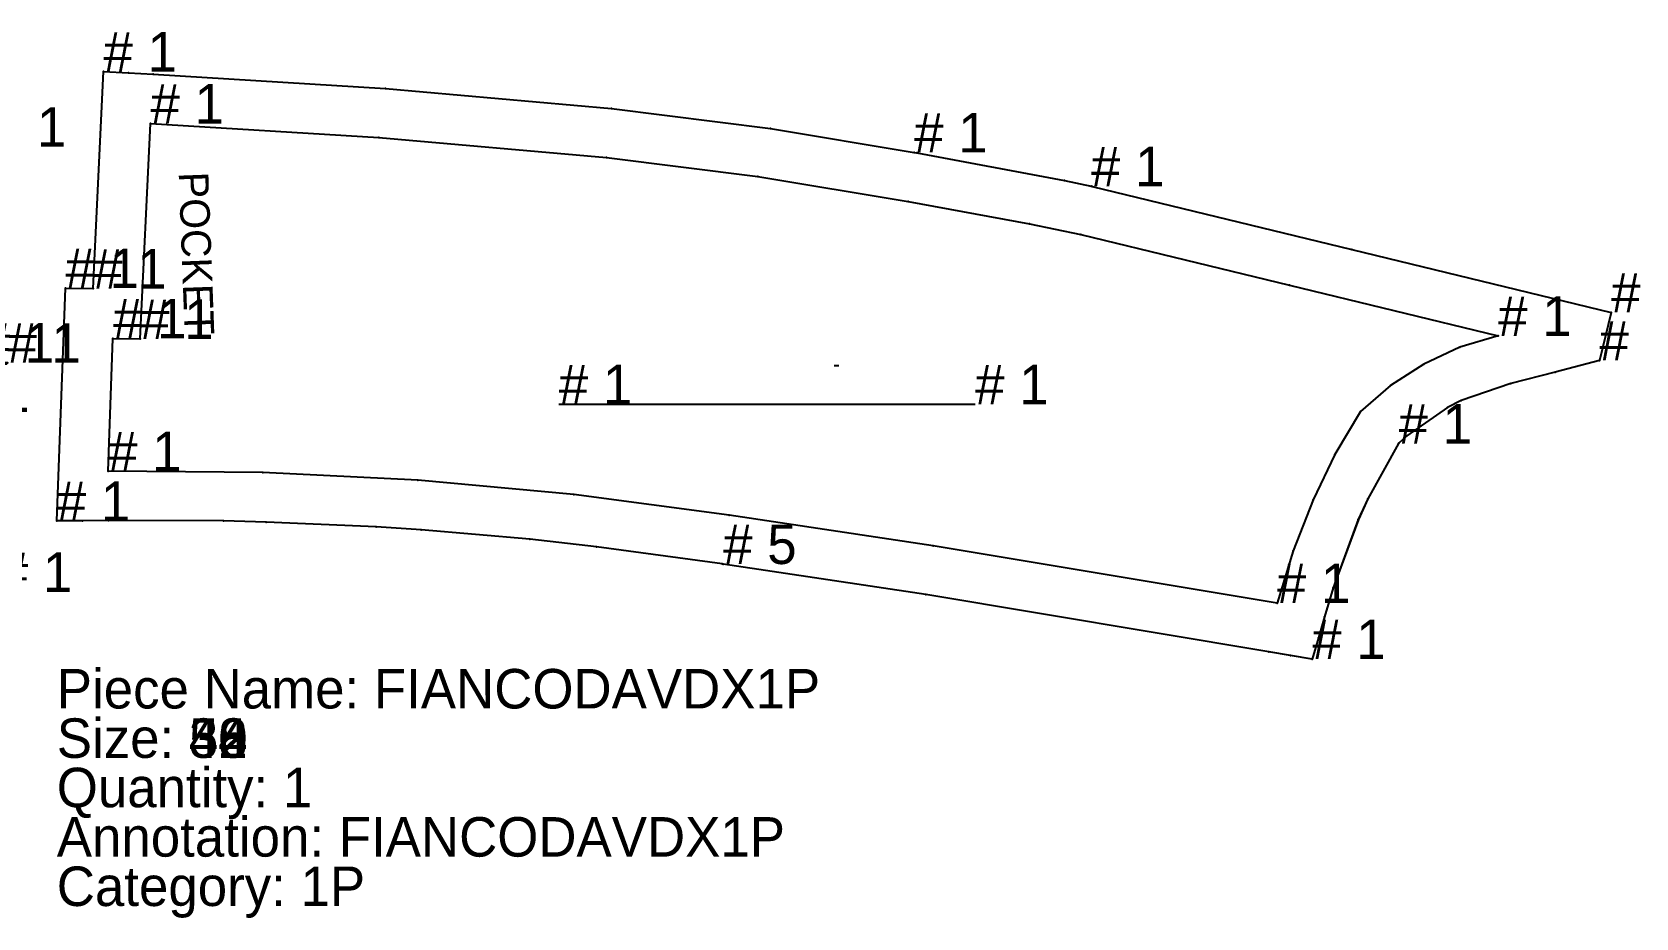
# Model space of a CAD drawing. Extents: x -10 to 11547, y -349 to 304.
# Drawn here: x 2750.4 to 3075.2, y -111.9 to 67.5 of the extents above; entities that cross this region are included whole.
import ezdxf

# ---------------------------------------------------------------- set-up
doc = ezdxf.new("R2010")
doc.units = 0

# ---------------------------------------------------------------- blocks, each defined once
blk = doc.blocks.new('FIANCOBASSODV2P-S_42')
at = {"layer": '1'}
blk.add_lwpolyline([(122.151, -35.663), (-118.055, -46.799), (-157.92, -48.648), (-158.099, -43.404), (-158.277, -38.16), (-160.491, 33.657), (-160.599, 57.224), (-160.566, 63.158), (-160.533, 69.092), (-140.307, 68.039), (-120.876, 67.028), (-120.08, 66.986), (7.535, 60.635), (42.931, 59.086), (42.9313, 59.086), (81.939, 56.791), (120.947, 54.497), (120.378, 44.427), (120.297, 42.999), (120.217, 41.571), (120.136, 40.143), (120.055, 38.714), (119.975, 37.286), (119.894, 35.858), (119.813, 34.43), (119.733, 33.002), (119.652, 31.573), (119.572, 30.145), (119.491, 28.717), (119.41, 27.289), (119.33, 25.861), (119.249, 24.433), (119.168, 23.004), (119.088, 21.576), (119.007, 20.148), (118.926, 18.72), (118.846, 17.292), (118.765, 15.863), (118.684, 14.435), (118.604, 13.007), (118.523, 11.579), (118.478, 10.779), (119.108, 10.777), (120.538, 10.771), (121.969, 10.765), (123.877, 10.757), (123.399, 10.759), (123.842, 9.805), (123.789, 8.375)], close=True, dxfattribs=at)
at = {"layer": '14'}
blk.add_lwpolyline([(112.5, -26.1), (-118.3, -36.8), (-120.5, 34.5), (-120.663, 45.749), (-120.6, 57), (-28.2, 52.3), (42.4, 49.1), (76.4, 47.1), (110.4, 45.1), (107.9, 0.823), (113.5, 0.8)], close=True, dxfattribs=at)
at = {"layer": '2'}
for p in [(-160.533, 69.092), (-140.307, 68.039), (-120.08, 66.986), (-160.566, 63.158), (7.535, 60.635), (42.931, 59.086), (-160.599, 57.224), (-120.6, 57), (81.939, 56.791), (-28.2, 52.3), (120.947, 54.497), (42.4, 49.1), (76.4, 47.1), (110.4, 45.1), (-160.491, 33.657), (-120.5, 34.5), (118.478, 10.779), (123.877, 10.757), (107.9, 0.823), (113.5, 0.8), (112.5, -26.1), (122.151, -35.663), (-158.277, -38.16), (-118.3, -36.8), (-158.099, -43.404), (-157.92, -48.648)]:
    blk.add_point(p, dxfattribs=at)
at = {"layer": '3'}
for p in [(-120.876, 67.028), (42.9313, 59.086), (-120.663, 45.749), (120.297, 42.999), (120.378, 44.427), (120.136, 40.143), (120.217, 41.571), (119.894, 35.858), (119.975, 37.286), (120.055, 38.714), (119.733, 33.002), (119.813, 34.43), (119.572, 30.145), (119.652, 31.573), (119.41, 27.289), (119.491, 28.717), (119.168, 23.004), (119.249, 24.433), (119.33, 25.861), (119.007, 20.148), (119.088, 21.576), (118.846, 17.292), (118.926, 18.72), (118.604, 13.007), (118.684, 14.435), (118.765, 15.863), (118.523, 11.579), (119.108, 10.777), (120.538, 10.771), (121.969, 10.765), (123.399, 10.759), (123.842, 9.805), (123.789, 8.375), (-118.055, -46.799)]:
    blk.add_point(p, dxfattribs=at)
at = {"layer": '4'}
for p in [(-120.876, 67.028, 10), (42.9313, 59.086, 10), (-118.055, -46.799, 10)]:
    blk.add_point(p, dxfattribs=at)
at = {"layer": '5'}
blk.add_line((-18.3927, 10.2222), (-17.3927, 10.2222), dxfattribs=at)
at = {"layer": '7'}
blk.add_line((-41.137, 10.376), (54.766, 10.376), dxfattribs=at)
at = {"layer": '1'}
for s, p in [('# 1', (-160.533, 69.092)), ('# 1', (-120.876, 67.028)), ('# 3', (42.9313, 59.086)), ('# 1', (120.947, 54.497)), ('# 1', (118.478, 10.779)), ('# 1', (123.877, 10.757)), ('# 1', (122.151, -35.663)), ('# 1', (-118.055, -46.799)), ('# 1', (-157.92, -48.648)), ('Piece Name: FIANCOBASSODV2P', (-160.6625, -58.6475)), ('Size: 42', (-160.6625, -68.6475)), ('Quantity: 1', (-160.6625, -78.6475)), ('Annotation: FIANCOBASSODV2P', (-160.6625, -88.6475)), ('Category: 2P', (-160.6625, -98.6475))]:
    blk.add_text(s, height=8, dxfattribs=at).set_placement(p)
at = {"layer": '14'}
for p in [(-120.6, 57), (110.4, 45.1), (107.9, 0.823), (113.5, 0.8), (112.5, -26.1), (-118.3, -36.8)]:
    blk.add_text('# 1', height=8, dxfattribs=at).set_placement(p)
at = {"layer": '19'}
for s, rotation, p in [('POCKET', -90, (104, 33.2)), ('HIGH', -91.2032, (107.2832, -5.6234))]:
    blk.add_text(s, height=6, rotation=rotation, dxfattribs=at).set_placement(p)
at = {"layer": '2'}
for p in [(-160.533, 69.092), (-120.6, 57), (120.947, 54.497), (110.4, 45.1), (118.478, 10.779), (123.877, 10.757), (107.9, 0.823), (113.5, 0.8), (112.5, -26.1), (-118.3, -36.8), (122.151, -35.663), (-157.92, -48.648)]:
    blk.add_text('# 1', height=8, dxfattribs=at).set_placement(p)
at = {"layer": '3'}
for s, p in [('# 1', (-120.876, 67.028)), ('# 3', (42.9313, 59.086)), ('# 1', (-118.055, -46.799))]:
    blk.add_text(s, height=8, dxfattribs=at).set_placement(p)
at = {"layer": '4'}
for s, p in [('# 1', (-120.876, 67.028)), ('# 3', (42.9313, 59.086)), ('# 1', (-118.055, -46.799))]:
    blk.add_text(s, height=8, dxfattribs=at).set_placement(p)
at = {"layer": '7'}
for p in [(-41.137, 10.376), (54.766, 10.376)]:
    blk.add_text('# 1', height=8, dxfattribs=at).set_placement(p)
blk = doc.blocks.new('FIANCODAVDX1P-S_38')
at = {"layer": '1'}
blk.add_lwpolyline([(-147.3047, 54.8243), (-142.2845, 54.555), (-137.2643, 54.2856), (-90.1925, 51.4189), (-44.4581, 47.3456), (-12.258, 43.3111), (16.8423, 38.4387), (17.3524, 38.3452), (47.2908, 32.7719), (52.6402, 31.5931), (52.8851, 31.5353), (105.4296, 18.788), (157.9741, 6.0407), (155.6164, -3.6774), (146.6216, -6.0264), (137.6268, -8.3755), (127.5622, -11.8179), (124.8127, -13.1729), (116.5904, -18.9131), (115.0003, -20.4004), (114.9322, -20.5114), (108.6839, -31.7), (106.7664, -35.9018), (101.6466, -49.7086), (99.9106, -55.5633), (98.6755, -59.8592), (97.4403, -64.1551), (93.0334, -63.407), (88.6265, -62.659), (19.1653, -51.0815), (-21.8375, -44.8995), (-22.0426, -44.8701), (-47.5141, -41.448), (-60.986, -39.8985), (-82.9801, -37.9536), (-92.1274, -37.37), (-114.381, -36.4024), (-123.0542, -36.1576), (-146.3201, -36.0997), (-151.5509, -36.1415), (-156.7818, -36.1832), (-155.0286, 10.9767), (-149.4216, 10.8748)], close=True, dxfattribs=at)
at = {"layer": '14'}
blk.add_lwpolyline([(-137.8, 44.3), (-91.6017, 41.4966), (-45.5, 37.4), (-14.8565, 33.5918), (15.6, 28.5), (40.2, 24), (50.6, 21.8), (92.85, 11.55), (135.1, 1.3), (127.3493, -1.0181), (120, -4.4), (113.2589, -8.7452), (107.2, -14), (102.0351, -22.7543), (97.6, -31.9), (93.5592, -42.2136), (90.3, -52.8), (20.7, -41.2), (-20.6, -35), (-52.0766, -30.7966), (-83.7, -27.9), (-115.0311, -26.3426), (-146.4, -26.1), (-145.4, 0.8), (-139.9, 0.7)], close=True, dxfattribs=at)
at = {"layer": '2'}
for p in [(-147.3047, 54.8243), (-142.2845, 54.555), (-137.2643, 54.2856), (-44.4581, 47.3456), (-137.8, 44.3), (-45.5, 37.4), (17.3524, 38.3452), (47.2908, 32.7719), (52.8851, 31.5353), (15.6, 28.5), (40.2, 24), (50.6, 21.8), (105.4296, 18.788), (-155.0286, 10.9767), (-149.4216, 10.8748), (92.85, 11.55), (157.9741, 6.0407), (-145.4, 0.8), (-139.9, 0.7), (135.1, 1.3), (120, -4.4), (146.6216, -6.0264), (155.6164, -3.6774), (137.6268, -8.3755), (107.2, -14), (124.8127, -13.1729), (115.0003, -20.4004), (-146.4, -26.1), (-83.7, -27.9), (97.6, -31.9), (-20.6, -35), (-156.7818, -36.1832), (-151.5509, -36.1415), (-146.3201, -36.0997), (-123.0542, -36.1576), (-92.1274, -37.37), (106.7664, -35.9018), (-60.986, -39.8985), (20.7, -41.2), (-22.0426, -44.8701), (19.1653, -51.0815), (90.3, -52.8), (99.9106, -55.5633), (98.6755, -59.8592), (88.6265, -62.659), (93.0334, -63.407), (97.4403, -64.1551)]:
    blk.add_point(p, dxfattribs=at)
at = {"layer": '3'}
for p in [(-90.1925, 51.4189), (-12.258, 43.3111), (-91.6017, 41.4966), (16.8423, 38.4387), (-14.8565, 33.5918), (52.6402, 31.5931), (127.3493, -1.0181), (113.2589, -8.7452), (127.5622, -11.8179), (116.5904, -18.9131), (114.9322, -20.5114), (102.0351, -22.7543), (-115.0311, -26.3426), (-52.0766, -30.7966), (108.6839, -31.7), (-114.381, -36.4024), (-82.9801, -37.9536), (-47.5141, -41.448), (93.5592, -42.2136), (-21.8375, -44.8995), (101.6466, -49.7086)]:
    blk.add_point(p, dxfattribs=at)
at = {"layer": '4'}
for p in [(16.8423, 38.4387, 10), (52.6402, 31.5931, 10), (114.9322, -20.5114, 10), (-21.8375, -44.8995, 10)]:
    blk.add_point(p, dxfattribs=at)
at = {"layer": '5'}
blk.add_line((0.5962, -4.6654), (1.5962, -4.6654), dxfattribs=at)
at = {"layer": '7'}
blk.add_line((-55.1217, -12.5414), (29.1736, -12.5414), dxfattribs=at)
at = {"layer": '1'}
for s, p in [('Piece Name: FIANCODAVDX1P', (-156.7818, -74.1551)), ('Size: 38', (-156.7818, -84.1551))]:
    blk.add_text(s, height=8, dxfattribs=at).set_placement(p)
at = {"layer": '19'}
blk.add_text('POCKET', height=6, rotation=-87.8637, dxfattribs=at).set_placement((-132.1, 34.4))
blk = doc.blocks.new('FIANCODAVDX1P-S_40')
at = {"layer": '1'}
blk.add_lwpolyline([(-147.3047, 54.8243), (-142.2845, 54.555), (-137.2643, 54.2856), (-90.1925, 51.4189), (-44.4581, 47.3456), (-12.258, 43.3111), (16.8423, 38.4387), (17.3524, 38.3452), (47.2908, 32.7719), (52.6402, 31.5931), (52.8851, 31.5353), (105.4296, 18.788), (157.9741, 6.0407), (155.6164, -3.6774), (146.6216, -6.0264), (137.6268, -8.3755), (127.5622, -11.8179), (124.8127, -13.1729), (116.5904, -18.9131), (115.0003, -20.4004), (114.9322, -20.5114), (108.6839, -31.7), (106.7664, -35.9018), (101.6466, -49.7086), (99.9106, -55.5633), (98.6755, -59.8592), (97.4403, -64.1551), (93.0334, -63.407), (88.6265, -62.659), (19.1653, -51.0815), (-21.8375, -44.8995), (-22.0426, -44.8701), (-47.5141, -41.448), (-60.986, -39.8985), (-82.9801, -37.9536), (-92.1274, -37.37), (-114.381, -36.4024), (-123.0542, -36.1576), (-146.3201, -36.0997), (-151.5509, -36.1415), (-156.7818, -36.1832), (-155.0286, 10.9767), (-149.4216, 10.8748)], close=True, dxfattribs=at)
at = {"layer": '14'}
blk.add_lwpolyline([(-137.8, 44.3), (-91.6017, 41.4966), (-45.5, 37.4), (-14.8565, 33.5918), (15.6, 28.5), (40.2, 24), (50.6, 21.8), (92.85, 11.55), (135.1, 1.3), (127.3493, -1.0181), (120, -4.4), (113.2589, -8.7452), (107.2, -14), (102.0351, -22.7543), (97.6, -31.9), (93.5592, -42.2136), (90.3, -52.8), (20.7, -41.2), (-20.6, -35), (-52.0766, -30.7966), (-83.7, -27.9), (-115.0311, -26.3426), (-146.4, -26.1), (-145.4, 0.8), (-139.9, 0.7)], close=True, dxfattribs=at)
at = {"layer": '2'}
for p in [(-147.3047, 54.8243), (-142.2845, 54.555), (-137.2643, 54.2856), (-44.4581, 47.3456), (-137.8, 44.3), (-45.5, 37.4), (17.3524, 38.3452), (47.2908, 32.7719), (52.8851, 31.5353), (15.6, 28.5), (40.2, 24), (50.6, 21.8), (105.4296, 18.788), (-155.0286, 10.9767), (-149.4216, 10.8748), (92.85, 11.55), (157.9741, 6.0407), (-145.4, 0.8), (-139.9, 0.7), (135.1, 1.3), (120, -4.4), (146.6216, -6.0264), (155.6164, -3.6774), (137.6268, -8.3755), (107.2, -14), (124.8127, -13.1729), (115.0003, -20.4004), (-146.4, -26.1), (-83.7, -27.9), (97.6, -31.9), (-20.6, -35), (-156.7818, -36.1832), (-151.5509, -36.1415), (-146.3201, -36.0997), (-123.0542, -36.1576), (-92.1274, -37.37), (106.7664, -35.9018), (-60.986, -39.8985), (20.7, -41.2), (-22.0426, -44.8701), (19.1653, -51.0815), (90.3, -52.8), (99.9106, -55.5633), (98.6755, -59.8592), (88.6265, -62.659), (93.0334, -63.407), (97.4403, -64.1551)]:
    blk.add_point(p, dxfattribs=at)
at = {"layer": '3'}
for p in [(-90.1925, 51.4189), (-12.258, 43.3111), (-91.6017, 41.4966), (16.8423, 38.4387), (-14.8565, 33.5918), (52.6402, 31.5931), (127.3493, -1.0181), (113.2589, -8.7452), (127.5622, -11.8179), (116.5904, -18.9131), (114.9322, -20.5114), (102.0351, -22.7543), (-115.0311, -26.3426), (-52.0766, -30.7966), (108.6839, -31.7), (-114.381, -36.4024), (-82.9801, -37.9536), (-47.5141, -41.448), (93.5592, -42.2136), (-21.8375, -44.8995), (101.6466, -49.7086)]:
    blk.add_point(p, dxfattribs=at)
at = {"layer": '4'}
for p in [(16.8423, 38.4387, 10), (52.6402, 31.5931, 10), (114.9322, -20.5114, 10), (-21.8375, -44.8995, 10)]:
    blk.add_point(p, dxfattribs=at)
at = {"layer": '5'}
blk.add_line((0.5962, -4.6654), (1.5962, -4.6654), dxfattribs=at)
at = {"layer": '7'}
blk.add_line((-55.1217, -12.5414), (29.1736, -12.5414), dxfattribs=at)
at = {"layer": '1'}
for s, p in [('Piece Name: FIANCODAVDX1P', (-156.7818, -74.1551)), ('Size: 40', (-156.7818, -84.1551))]:
    blk.add_text(s, height=8, dxfattribs=at).set_placement(p)
at = {"layer": '19'}
blk.add_text('POCKET', height=6, rotation=-87.8637, dxfattribs=at).set_placement((-132.1, 34.4))
blk = doc.blocks.new('FIANCODAVDX1P-S_42')
at = {"layer": '1'}
blk.add_lwpolyline([(-147.305, 54.824), (-142.284, 54.555), (-137.264, 54.286), (-90.193, 51.419), (-44.458, 47.346), (-12.258, 43.311), (16.842, 38.439), (17.352, 38.345), (47.291, 32.772), (52.64, 31.593), (52.885, 31.535), (105.43, 18.788), (157.974, 6.041), (155.616, -3.677), (146.622, -6.026), (137.627, -8.375), (127.562, -11.818), (124.813, -13.173), (116.59, -18.913), (115, -20.4), (114.932, -20.511), (108.684, -31.7), (106.766, -35.902), (101.647, -49.709), (99.911, -55.563), (98.675, -59.859), (97.44, -64.155), (93.033, -63.407), (88.626, -62.659), (19.165, -51.082), (-21.837, -44.899), (-22.043, -44.87), (-47.514, -41.448), (-60.986, -39.899), (-82.98, -37.954), (-92.127, -37.37), (-114.381, -36.402), (-123.054, -36.158), (-146.32, -36.1), (-151.551, -36.141), (-156.782, -36.183), (-155.029, 10.977), (-149.422, 10.875)], close=True, dxfattribs=at)
at = {"layer": '14'}
blk.add_lwpolyline([(-137.8, 44.3), (-91.602, 41.497), (-45.5, 37.4), (-14.857, 33.592), (15.6, 28.5), (40.2, 24), (50.6, 21.8), (92.85, 11.55), (135.1, 1.3), (127.349, -1.018), (120, -4.4), (113.259, -8.745), (107.2, -14), (102.035, -22.754), (97.6, -31.9), (93.559, -42.214), (90.3, -52.8), (20.7, -41.2), (-20.6, -35), (-52.077, -30.797), (-83.7, -27.9), (-115.031, -26.343), (-146.4, -26.1), (-145.4, 0.8), (-139.9, 0.7)], close=True, dxfattribs=at)
at = {"layer": '2'}
for p in [(-147.305, 54.824), (-142.284, 54.555), (-137.264, 54.286), (-44.458, 47.346), (-137.8, 44.3), (-45.5, 37.4), (17.352, 38.345), (47.291, 32.772), (52.885, 31.535), (15.6, 28.5), (40.2, 24), (50.6, 21.8), (105.43, 18.788), (-155.029, 10.977), (-149.422, 10.875), (92.85, 11.55), (157.974, 6.041), (-145.4, 0.8), (-139.9, 0.7), (135.1, 1.3), (120, -4.4), (146.622, -6.026), (155.616, -3.677), (137.627, -8.375), (107.2, -14), (124.813, -13.173), (115, -20.4), (-146.4, -26.1), (-83.7, -27.9), (97.6, -31.9), (-20.6, -35), (-156.782, -36.183), (-151.551, -36.141), (-146.32, -36.1), (-123.054, -36.158), (-92.127, -37.37), (106.766, -35.902), (-60.986, -39.899), (20.7, -41.2), (-22.043, -44.87), (19.165, -51.082), (90.3, -52.8), (99.911, -55.563), (98.675, -59.859), (88.626, -62.659), (93.033, -63.407), (97.44, -64.155)]:
    blk.add_point(p, dxfattribs=at)
at = {"layer": '3'}
for p in [(-90.193, 51.419), (-12.258, 43.311), (-91.602, 41.497), (16.842, 38.439), (-14.857, 33.592), (52.64, 31.593), (127.349, -1.018), (113.259, -8.745), (127.562, -11.818), (116.59, -18.913), (114.932, -20.511), (102.035, -22.754), (-115.031, -26.343), (-52.077, -30.797), (108.684, -31.7), (-114.381, -36.402), (-82.98, -37.954), (-47.514, -41.448), (93.559, -42.214), (-21.837, -44.899), (101.647, -49.709)]:
    blk.add_point(p, dxfattribs=at)
at = {"layer": '4'}
for p in [(16.842, 38.439, 10), (52.64, 31.593, 10), (114.932, -20.511, 10), (-21.837, -44.899, 10)]:
    blk.add_point(p, dxfattribs=at)
at = {"layer": '5'}
blk.add_line((0.5962, -4.6654), (1.5962, -4.6654), dxfattribs=at)
at = {"layer": '7'}
blk.add_line((-55.122, -12.541), (29.174, -12.541), dxfattribs=at)
at = {"layer": '1'}
for s, p in [('# 1', (-147.305, 54.824)), ('# 1', (16.842, 38.439)), ('# 1', (52.64, 31.593)), ('# 1', (-155.029, 10.977)), ('# 1', (-149.422, 10.875)), ('# 1', (157.974, 6.041)), ('# 1', (155.616, -3.677)), ('# 1', (114.932, -20.511)), ('# 1', (-156.782, -36.183)), ('# 5', (-21.837, -44.899)), ('# 1', (97.44, -64.155)), ('Piece Name: FIANCODAVDX1P', (-156.7818, -74.1551)), ('Size: 42', (-156.7818, -84.1551)), ('Quantity: 1', (-156.7818, -94.1551)), ('Annotation: FIANCODAVDX1P', (-156.7818, -104.1551)), ('Category: 1P', (-156.7818, -114.1551))]:
    blk.add_text(s, height=8, dxfattribs=at).set_placement(p)
at = {"layer": '14'}
for p in [(-137.8, 44.3), (-145.4, 0.8), (-139.9, 0.7), (135.1, 1.3), (-146.4, -26.1), (90.3, -52.8)]:
    blk.add_text('# 1', height=8, dxfattribs=at).set_placement(p)
at = {"layer": '19'}
blk.add_text('POCKET', height=6, rotation=-87.8637, dxfattribs=at).set_placement((-132.1, 34.4))
at = {"layer": '2'}
for p in [(-147.305, 54.824), (-137.8, 44.3), (-155.029, 10.977), (-149.422, 10.875), (157.974, 6.041), (-145.4, 0.8), (-139.9, 0.7), (135.1, 1.3), (155.616, -3.677), (-146.4, -26.1), (-156.782, -36.183), (90.3, -52.8), (97.44, -64.155)]:
    blk.add_text('# 1', height=8, dxfattribs=at).set_placement(p)
at = {"layer": '3'}
for s, p in [('# 1', (16.842, 38.439)), ('# 1', (52.64, 31.593)), ('# 1', (114.932, -20.511)), ('# 5', (-21.837, -44.899))]:
    blk.add_text(s, height=8, dxfattribs=at).set_placement(p)
at = {"layer": '4'}
for s, p in [('# 1', (16.842, 38.439)), ('# 1', (52.64, 31.593)), ('# 1', (114.932, -20.511)), ('# 5', (-21.837, -44.899))]:
    blk.add_text(s, height=8, dxfattribs=at).set_placement(p)
at = {"layer": '7'}
for p in [(-55.122, -12.541), (29.174, -12.541)]:
    blk.add_text('# 1', height=8, dxfattribs=at).set_placement(p)
blk = doc.blocks.new('FIANCODAVDX1P-S_44')
at = {"layer": '1'}
blk.add_lwpolyline([(-147.3047, 54.8243), (-142.2845, 54.555), (-137.2643, 54.2856), (-90.1925, 51.4189), (-44.4581, 47.3456), (-12.258, 43.3111), (16.8423, 38.4387), (17.3524, 38.3452), (47.2908, 32.7719), (52.6402, 31.5931), (52.8851, 31.5353), (105.4296, 18.788), (157.9741, 6.0407), (155.6164, -3.6774), (146.6216, -6.0264), (137.6268, -8.3755), (127.5622, -11.8179), (124.8127, -13.1729), (116.5904, -18.9131), (115.0003, -20.4004), (114.9322, -20.5114), (108.6839, -31.7), (106.7664, -35.9018), (101.6466, -49.7086), (99.9106, -55.5633), (98.6755, -59.8592), (97.4403, -64.1551), (93.0334, -63.407), (88.6265, -62.659), (19.1653, -51.0815), (-21.8375, -44.8995), (-22.0426, -44.8701), (-47.5141, -41.448), (-60.986, -39.8985), (-82.9801, -37.9536), (-92.1274, -37.37), (-114.381, -36.4024), (-123.0542, -36.1576), (-146.3201, -36.0997), (-151.5509, -36.1415), (-156.7818, -36.1832), (-155.0286, 10.9767), (-149.4216, 10.8748)], close=True, dxfattribs=at)
at = {"layer": '14'}
blk.add_lwpolyline([(-137.8, 44.3), (-91.6017, 41.4966), (-45.5, 37.4), (-14.8565, 33.5918), (15.6, 28.5), (40.2, 24), (50.6, 21.8), (92.85, 11.55), (135.1, 1.3), (127.3493, -1.0181), (120, -4.4), (113.2589, -8.7452), (107.2, -14), (102.0351, -22.7543), (97.6, -31.9), (93.5592, -42.2136), (90.3, -52.8), (20.7, -41.2), (-20.6, -35), (-52.0766, -30.7966), (-83.7, -27.9), (-115.0311, -26.3426), (-146.4, -26.1), (-145.4, 0.8), (-139.9, 0.7)], close=True, dxfattribs=at)
at = {"layer": '2'}
for p in [(-147.3047, 54.8243), (-142.2845, 54.555), (-137.2643, 54.2856), (-44.4581, 47.3456), (-137.8, 44.3), (-45.5, 37.4), (17.3524, 38.3452), (47.2908, 32.7719), (52.8851, 31.5353), (15.6, 28.5), (40.2, 24), (50.6, 21.8), (105.4296, 18.788), (-155.0286, 10.9767), (-149.4216, 10.8748), (92.85, 11.55), (157.9741, 6.0407), (-145.4, 0.8), (-139.9, 0.7), (135.1, 1.3), (120, -4.4), (146.6216, -6.0264), (155.6164, -3.6774), (137.6268, -8.3755), (107.2, -14), (124.8127, -13.1729), (115.0003, -20.4004), (-146.4, -26.1), (-83.7, -27.9), (97.6, -31.9), (-20.6, -35), (-156.7818, -36.1832), (-151.5509, -36.1415), (-146.3201, -36.0997), (-123.0542, -36.1576), (-92.1274, -37.37), (106.7664, -35.9018), (-60.986, -39.8985), (20.7, -41.2), (-22.0426, -44.8701), (19.1653, -51.0815), (90.3, -52.8), (99.9106, -55.5633), (98.6755, -59.8592), (88.6265, -62.659), (93.0334, -63.407), (97.4403, -64.1551)]:
    blk.add_point(p, dxfattribs=at)
at = {"layer": '3'}
for p in [(-90.1925, 51.4189), (-12.258, 43.3111), (-91.6017, 41.4966), (16.8423, 38.4387), (-14.8565, 33.5918), (52.6402, 31.5931), (127.3493, -1.0181), (113.2589, -8.7452), (127.5622, -11.8179), (116.5904, -18.9131), (114.9322, -20.5114), (102.0351, -22.7543), (-115.0311, -26.3426), (-52.0766, -30.7966), (108.6839, -31.7), (-114.381, -36.4024), (-82.9801, -37.9536), (-47.5141, -41.448), (93.5592, -42.2136), (-21.8375, -44.8995), (101.6466, -49.7086)]:
    blk.add_point(p, dxfattribs=at)
at = {"layer": '4'}
for p in [(16.8423, 38.4387, 10), (52.6402, 31.5931, 10), (114.9322, -20.5114, 10), (-21.8375, -44.8995, 10)]:
    blk.add_point(p, dxfattribs=at)
at = {"layer": '5'}
blk.add_line((0.5962, -4.6654), (1.5962, -4.6654), dxfattribs=at)
at = {"layer": '7'}
blk.add_line((-55.1217, -12.5414), (29.1736, -12.5414), dxfattribs=at)
at = {"layer": '1'}
for s, p in [('Piece Name: FIANCODAVDX1P', (-156.7818, -74.1551)), ('Size: 44', (-156.7818, -84.1551))]:
    blk.add_text(s, height=8, dxfattribs=at).set_placement(p)
at = {"layer": '19'}
blk.add_text('POCKET', height=6, rotation=-87.8637, dxfattribs=at).set_placement((-132.1, 34.4))
blk = doc.blocks.new('FIANCODAVDX1P-S_46')
at = {"layer": '1'}
blk.add_lwpolyline([(-147.3047, 54.8243), (-142.2845, 54.555), (-137.2643, 54.2856), (-90.1925, 51.4189), (-44.4581, 47.3456), (-12.258, 43.3111), (16.8423, 38.4387), (17.3524, 38.3452), (47.2908, 32.7719), (52.6402, 31.5931), (52.8851, 31.5353), (105.4296, 18.788), (157.9741, 6.0407), (155.6164, -3.6774), (146.6216, -6.0264), (137.6268, -8.3755), (127.5622, -11.8179), (124.8127, -13.1729), (116.5904, -18.9131), (115.0003, -20.4004), (114.9322, -20.5114), (108.6839, -31.7), (106.7664, -35.9018), (101.6466, -49.7086), (99.9106, -55.5633), (98.6755, -59.8592), (97.4403, -64.1551), (93.0334, -63.407), (88.6265, -62.659), (19.1653, -51.0815), (-21.8375, -44.8995), (-22.0426, -44.8701), (-47.5141, -41.448), (-60.986, -39.8985), (-82.9801, -37.9536), (-92.1274, -37.37), (-114.381, -36.4024), (-123.0542, -36.1576), (-146.3201, -36.0997), (-151.5509, -36.1415), (-156.7818, -36.1832), (-155.0286, 10.9767), (-149.4216, 10.8748)], close=True, dxfattribs=at)
at = {"layer": '14'}
blk.add_lwpolyline([(-137.8, 44.3), (-91.6017, 41.4966), (-45.5, 37.4), (-14.8565, 33.5918), (15.6, 28.5), (40.2, 24), (50.6, 21.8), (92.85, 11.55), (135.1, 1.3), (127.3493, -1.0181), (120, -4.4), (113.2589, -8.7452), (107.2, -14), (102.0351, -22.7543), (97.6, -31.9), (93.5592, -42.2136), (90.3, -52.8), (20.7, -41.2), (-20.6, -35), (-52.0766, -30.7966), (-83.7, -27.9), (-115.0311, -26.3426), (-146.4, -26.1), (-145.4, 0.8), (-139.9, 0.7)], close=True, dxfattribs=at)
at = {"layer": '2'}
for p in [(-147.3047, 54.8243), (-142.2845, 54.555), (-137.2643, 54.2856), (-44.4581, 47.3456), (-137.8, 44.3), (-45.5, 37.4), (17.3524, 38.3452), (47.2908, 32.7719), (52.8851, 31.5353), (15.6, 28.5), (40.2, 24), (50.6, 21.8), (105.4296, 18.788), (-155.0286, 10.9767), (-149.4216, 10.8748), (92.85, 11.55), (157.9741, 6.0407), (-145.4, 0.8), (-139.9, 0.7), (135.1, 1.3), (120, -4.4), (146.6216, -6.0264), (155.6164, -3.6774), (137.6268, -8.3755), (107.2, -14), (124.8127, -13.1729), (115.0003, -20.4004), (-146.4, -26.1), (-83.7, -27.9), (97.6, -31.9), (-20.6, -35), (-156.7818, -36.1832), (-151.5509, -36.1415), (-146.3201, -36.0997), (-123.0542, -36.1576), (-92.1274, -37.37), (106.7664, -35.9018), (-60.986, -39.8985), (20.7, -41.2), (-22.0426, -44.8701), (19.1653, -51.0815), (90.3, -52.8), (99.9106, -55.5633), (98.6755, -59.8592), (88.6265, -62.659), (93.0334, -63.407), (97.4403, -64.1551)]:
    blk.add_point(p, dxfattribs=at)
at = {"layer": '3'}
for p in [(-90.1925, 51.4189), (-12.258, 43.3111), (-91.6017, 41.4966), (16.8423, 38.4387), (-14.8565, 33.5918), (52.6402, 31.5931), (127.3493, -1.0181), (113.2589, -8.7452), (127.5622, -11.8179), (116.5904, -18.9131), (114.9322, -20.5114), (102.0351, -22.7543), (-115.0311, -26.3426), (-52.0766, -30.7966), (108.6839, -31.7), (-114.381, -36.4024), (-82.9801, -37.9536), (-47.5141, -41.448), (93.5592, -42.2136), (-21.8375, -44.8995), (101.6466, -49.7086)]:
    blk.add_point(p, dxfattribs=at)
at = {"layer": '4'}
for p in [(16.8423, 38.4387, 10), (52.6402, 31.5931, 10), (114.9322, -20.5114, 10), (-21.8375, -44.8995, 10)]:
    blk.add_point(p, dxfattribs=at)
at = {"layer": '5'}
blk.add_line((0.5962, -4.6654), (1.5962, -4.6654), dxfattribs=at)
at = {"layer": '7'}
blk.add_line((-55.1217, -12.5414), (29.1736, -12.5414), dxfattribs=at)
at = {"layer": '1'}
for s, p in [('Piece Name: FIANCODAVDX1P', (-156.7818, -74.1551)), ('Size: 46', (-156.7818, -84.1551))]:
    blk.add_text(s, height=8, dxfattribs=at).set_placement(p)
at = {"layer": '19'}
blk.add_text('POCKET', height=6, rotation=-87.8637, dxfattribs=at).set_placement((-132.1, 34.4))
blk = doc.blocks.new('FIANCODAVDX1P-S_48')
at = {"layer": '1'}
blk.add_lwpolyline([(-147.3047, 54.8243), (-142.2845, 54.555), (-137.2643, 54.2856), (-90.1925, 51.4189), (-44.4581, 47.3456), (-12.258, 43.3111), (16.8423, 38.4387), (17.3524, 38.3452), (47.2908, 32.7719), (52.6402, 31.5931), (52.8851, 31.5353), (105.4296, 18.788), (157.9741, 6.0407), (155.6164, -3.6774), (146.6216, -6.0264), (137.6268, -8.3755), (127.5622, -11.8179), (124.8127, -13.1729), (116.5904, -18.9131), (115.0003, -20.4004), (114.9322, -20.5114), (108.6839, -31.7), (106.7664, -35.9018), (101.6466, -49.7086), (99.9106, -55.5633), (98.6755, -59.8592), (97.4403, -64.1551), (93.0334, -63.407), (88.6265, -62.659), (19.1653, -51.0815), (-21.8375, -44.8995), (-22.0426, -44.8701), (-47.5141, -41.448), (-60.986, -39.8985), (-82.9801, -37.9536), (-92.1274, -37.37), (-114.381, -36.4024), (-123.0542, -36.1576), (-146.3201, -36.0997), (-151.5509, -36.1415), (-156.7818, -36.1832), (-155.0286, 10.9767), (-149.4216, 10.8748)], close=True, dxfattribs=at)
at = {"layer": '14'}
blk.add_lwpolyline([(-137.8, 44.3), (-91.6017, 41.4966), (-45.5, 37.4), (-14.8565, 33.5918), (15.6, 28.5), (40.2, 24), (50.6, 21.8), (92.85, 11.55), (135.1, 1.3), (127.3493, -1.0181), (120, -4.4), (113.2589, -8.7452), (107.2, -14), (102.0351, -22.7543), (97.6, -31.9), (93.5592, -42.2136), (90.3, -52.8), (20.7, -41.2), (-20.6, -35), (-52.0766, -30.7966), (-83.7, -27.9), (-115.0311, -26.3426), (-146.4, -26.1), (-145.4, 0.8), (-139.9, 0.7)], close=True, dxfattribs=at)
at = {"layer": '2'}
for p in [(-147.3047, 54.8243), (-142.2845, 54.555), (-137.2643, 54.2856), (-44.4581, 47.3456), (-137.8, 44.3), (-45.5, 37.4), (17.3524, 38.3452), (47.2908, 32.7719), (52.8851, 31.5353), (15.6, 28.5), (40.2, 24), (50.6, 21.8), (105.4296, 18.788), (-155.0286, 10.9767), (-149.4216, 10.8748), (92.85, 11.55), (157.9741, 6.0407), (-145.4, 0.8), (-139.9, 0.7), (135.1, 1.3), (120, -4.4), (146.6216, -6.0264), (155.6164, -3.6774), (137.6268, -8.3755), (107.2, -14), (124.8127, -13.1729), (115.0003, -20.4004), (-146.4, -26.1), (-83.7, -27.9), (97.6, -31.9), (-20.6, -35), (-156.7818, -36.1832), (-151.5509, -36.1415), (-146.3201, -36.0997), (-123.0542, -36.1576), (-92.1274, -37.37), (106.7664, -35.9018), (-60.986, -39.8985), (20.7, -41.2), (-22.0426, -44.8701), (19.1653, -51.0815), (90.3, -52.8), (99.9106, -55.5633), (98.6755, -59.8592), (88.6265, -62.659), (93.0334, -63.407), (97.4403, -64.1551)]:
    blk.add_point(p, dxfattribs=at)
at = {"layer": '3'}
for p in [(-90.1925, 51.4189), (-12.258, 43.3111), (-91.6017, 41.4966), (16.8423, 38.4387), (-14.8565, 33.5918), (52.6402, 31.5931), (127.3493, -1.0181), (113.2589, -8.7452), (127.5622, -11.8179), (116.5904, -18.9131), (114.9322, -20.5114), (102.0351, -22.7543), (-115.0311, -26.3426), (-52.0766, -30.7966), (108.6839, -31.7), (-114.381, -36.4024), (-82.9801, -37.9536), (-47.5141, -41.448), (93.5592, -42.2136), (-21.8375, -44.8995), (101.6466, -49.7086)]:
    blk.add_point(p, dxfattribs=at)
at = {"layer": '4'}
for p in [(16.8423, 38.4387, 10), (52.6402, 31.5931, 10), (114.9322, -20.5114, 10), (-21.8375, -44.8995, 10)]:
    blk.add_point(p, dxfattribs=at)
at = {"layer": '5'}
blk.add_line((0.5962, -4.6654), (1.5962, -4.6654), dxfattribs=at)
at = {"layer": '7'}
blk.add_line((-55.1217, -12.5414), (29.1736, -12.5414), dxfattribs=at)
at = {"layer": '1'}
for s, p in [('Piece Name: FIANCODAVDX1P', (-156.7818, -74.1551)), ('Size: 48', (-156.7818, -84.1551))]:
    blk.add_text(s, height=8, dxfattribs=at).set_placement(p)
at = {"layer": '19'}
blk.add_text('POCKET', height=6, rotation=-87.8637, dxfattribs=at).set_placement((-132.1, 34.4))
blk = doc.blocks.new('FIANCODAVDX1P-S_50')
at = {"layer": '1'}
blk.add_lwpolyline([(-147.3047, 54.8243), (-142.2845, 54.555), (-137.2643, 54.2856), (-90.1925, 51.4189), (-44.4581, 47.3456), (-12.258, 43.3111), (16.8423, 38.4387), (17.3524, 38.3452), (47.2908, 32.7719), (52.6402, 31.5931), (52.8851, 31.5353), (105.4296, 18.788), (157.9741, 6.0407), (155.6164, -3.6774), (146.6216, -6.0264), (137.6268, -8.3755), (127.5622, -11.8179), (124.8127, -13.1729), (116.5904, -18.9131), (115.0003, -20.4004), (114.9322, -20.5114), (108.6839, -31.7), (106.7664, -35.9018), (101.6466, -49.7086), (99.9106, -55.5633), (98.6755, -59.8592), (97.4403, -64.1551), (93.0334, -63.407), (88.6265, -62.659), (19.1653, -51.0815), (-21.8375, -44.8995), (-22.0426, -44.8701), (-47.5141, -41.448), (-60.986, -39.8985), (-82.9801, -37.9536), (-92.1274, -37.37), (-114.381, -36.4024), (-123.0542, -36.1576), (-146.3201, -36.0997), (-151.5509, -36.1415), (-156.7818, -36.1832), (-155.0286, 10.9767), (-149.4216, 10.8748)], close=True, dxfattribs=at)
at = {"layer": '14'}
blk.add_lwpolyline([(-137.8, 44.3), (-91.6017, 41.4966), (-45.5, 37.4), (-14.8565, 33.5918), (15.6, 28.5), (40.2, 24), (50.6, 21.8), (92.85, 11.55), (135.1, 1.3), (127.3493, -1.0181), (120, -4.4), (113.2589, -8.7452), (107.2, -14), (102.0351, -22.7543), (97.6, -31.9), (93.5592, -42.2136), (90.3, -52.8), (20.7, -41.2), (-20.6, -35), (-52.0766, -30.7966), (-83.7, -27.9), (-115.0311, -26.3426), (-146.4, -26.1), (-145.4, 0.8), (-139.9, 0.7)], close=True, dxfattribs=at)
at = {"layer": '2'}
for p in [(-147.3047, 54.8243), (-142.2845, 54.555), (-137.2643, 54.2856), (-44.4581, 47.3456), (-137.8, 44.3), (-45.5, 37.4), (17.3524, 38.3452), (47.2908, 32.7719), (52.8851, 31.5353), (15.6, 28.5), (40.2, 24), (50.6, 21.8), (105.4296, 18.788), (-155.0286, 10.9767), (-149.4216, 10.8748), (92.85, 11.55), (157.9741, 6.0407), (-145.4, 0.8), (-139.9, 0.7), (135.1, 1.3), (120, -4.4), (146.6216, -6.0264), (155.6164, -3.6774), (137.6268, -8.3755), (107.2, -14), (124.8127, -13.1729), (115.0003, -20.4004), (-146.4, -26.1), (-83.7, -27.9), (97.6, -31.9), (-20.6, -35), (-156.7818, -36.1832), (-151.5509, -36.1415), (-146.3201, -36.0997), (-123.0542, -36.1576), (-92.1274, -37.37), (106.7664, -35.9018), (-60.986, -39.8985), (20.7, -41.2), (-22.0426, -44.8701), (19.1653, -51.0815), (90.3, -52.8), (99.9106, -55.5633), (98.6755, -59.8592), (88.6265, -62.659), (93.0334, -63.407), (97.4403, -64.1551)]:
    blk.add_point(p, dxfattribs=at)
at = {"layer": '3'}
for p in [(-90.1925, 51.4189), (-12.258, 43.3111), (-91.6017, 41.4966), (16.8423, 38.4387), (-14.8565, 33.5918), (52.6402, 31.5931), (127.3493, -1.0181), (113.2589, -8.7452), (127.5622, -11.8179), (116.5904, -18.9131), (114.9322, -20.5114), (102.0351, -22.7543), (-115.0311, -26.3426), (-52.0766, -30.7966), (108.6839, -31.7), (-114.381, -36.4024), (-82.9801, -37.9536), (-47.5141, -41.448), (93.5592, -42.2136), (-21.8375, -44.8995), (101.6466, -49.7086)]:
    blk.add_point(p, dxfattribs=at)
at = {"layer": '4'}
for p in [(16.8423, 38.4387, 10), (52.6402, 31.5931, 10), (114.9322, -20.5114, 10), (-21.8375, -44.8995, 10)]:
    blk.add_point(p, dxfattribs=at)
at = {"layer": '5'}
blk.add_line((0.5962, -4.6654), (1.5962, -4.6654), dxfattribs=at)
at = {"layer": '7'}
blk.add_line((-55.1217, -12.5414), (29.1736, -12.5414), dxfattribs=at)
at = {"layer": '1'}
for s, p in [('Piece Name: FIANCODAVDX1P', (-156.7818, -74.1551)), ('Size: 50', (-156.7818, -84.1551))]:
    blk.add_text(s, height=8, dxfattribs=at).set_placement(p)
at = {"layer": '19'}
blk.add_text('POCKET', height=6, rotation=-87.8637, dxfattribs=at).set_placement((-132.1, 34.4))
blk = doc.blocks.new('FIANCODAVDX1P-S_52')
at = {"layer": '1'}
blk.add_lwpolyline([(-147.3047, 54.8243), (-142.2845, 54.555), (-137.2643, 54.2856), (-90.1925, 51.4189), (-44.4581, 47.3456), (-12.258, 43.3111), (16.8423, 38.4387), (17.3524, 38.3452), (47.2908, 32.7719), (52.6402, 31.5931), (52.8851, 31.5353), (105.4296, 18.788), (157.9741, 6.0407), (155.6164, -3.6774), (146.6216, -6.0264), (137.6268, -8.3755), (127.5622, -11.8179), (124.8127, -13.1729), (116.5904, -18.9131), (115.0003, -20.4004), (114.9322, -20.5114), (108.6839, -31.7), (106.7664, -35.9018), (101.6466, -49.7086), (99.9106, -55.5633), (98.6755, -59.8592), (97.4403, -64.1551), (93.0334, -63.407), (88.6265, -62.659), (19.1653, -51.0815), (-21.8375, -44.8995), (-22.0426, -44.8701), (-47.5141, -41.448), (-60.986, -39.8985), (-82.9801, -37.9536), (-92.1274, -37.37), (-114.381, -36.4024), (-123.0542, -36.1576), (-146.3201, -36.0997), (-151.5509, -36.1415), (-156.7818, -36.1832), (-155.0286, 10.9767), (-149.4216, 10.8748)], close=True, dxfattribs=at)
at = {"layer": '14'}
blk.add_lwpolyline([(-137.8, 44.3), (-91.6017, 41.4966), (-45.5, 37.4), (-14.8565, 33.5918), (15.6, 28.5), (40.2, 24), (50.6, 21.8), (92.85, 11.55), (135.1, 1.3), (127.3493, -1.0181), (120, -4.4), (113.2589, -8.7452), (107.2, -14), (102.0351, -22.7543), (97.6, -31.9), (93.5592, -42.2136), (90.3, -52.8), (20.7, -41.2), (-20.6, -35), (-52.0766, -30.7966), (-83.7, -27.9), (-115.0311, -26.3426), (-146.4, -26.1), (-145.4, 0.8), (-139.9, 0.7)], close=True, dxfattribs=at)
at = {"layer": '2'}
for p in [(-147.3047, 54.8243), (-142.2845, 54.555), (-137.2643, 54.2856), (-44.4581, 47.3456), (-137.8, 44.3), (-45.5, 37.4), (17.3524, 38.3452), (47.2908, 32.7719), (52.8851, 31.5353), (15.6, 28.5), (40.2, 24), (50.6, 21.8), (105.4296, 18.788), (-155.0286, 10.9767), (-149.4216, 10.8748), (92.85, 11.55), (157.9741, 6.0407), (-145.4, 0.8), (-139.9, 0.7), (135.1, 1.3), (120, -4.4), (146.6216, -6.0264), (155.6164, -3.6774), (137.6268, -8.3755), (107.2, -14), (124.8127, -13.1729), (115.0003, -20.4004), (-146.4, -26.1), (-83.7, -27.9), (97.6, -31.9), (-20.6, -35), (-156.7818, -36.1832), (-151.5509, -36.1415), (-146.3201, -36.0997), (-123.0542, -36.1576), (-92.1274, -37.37), (106.7664, -35.9018), (-60.986, -39.8985), (20.7, -41.2), (-22.0426, -44.8701), (19.1653, -51.0815), (90.3, -52.8), (99.9106, -55.5633), (98.6755, -59.8592), (88.6265, -62.659), (93.0334, -63.407), (97.4403, -64.1551)]:
    blk.add_point(p, dxfattribs=at)
at = {"layer": '3'}
for p in [(-90.1925, 51.4189), (-12.258, 43.3111), (-91.6017, 41.4966), (16.8423, 38.4387), (-14.8565, 33.5918), (52.6402, 31.5931), (127.3493, -1.0181), (113.2589, -8.7452), (127.5622, -11.8179), (116.5904, -18.9131), (114.9322, -20.5114), (102.0351, -22.7543), (-115.0311, -26.3426), (-52.0766, -30.7966), (108.6839, -31.7), (-114.381, -36.4024), (-82.9801, -37.9536), (-47.5141, -41.448), (93.5592, -42.2136), (-21.8375, -44.8995), (101.6466, -49.7086)]:
    blk.add_point(p, dxfattribs=at)
at = {"layer": '4'}
for p in [(16.8423, 38.4387, 10), (52.6402, 31.5931, 10), (114.9322, -20.5114, 10), (-21.8375, -44.8995, 10)]:
    blk.add_point(p, dxfattribs=at)
at = {"layer": '5'}
blk.add_line((0.5962, -4.6654), (1.5962, -4.6654), dxfattribs=at)
at = {"layer": '7'}
blk.add_line((-55.1217, -12.5414), (29.1736, -12.5414), dxfattribs=at)
at = {"layer": '1'}
for s, p in [('Piece Name: FIANCODAVDX1P', (-156.7818, -74.1551)), ('Size: 52', (-156.7818, -84.1551))]:
    blk.add_text(s, height=8, dxfattribs=at).set_placement(p)
at = {"layer": '19'}
blk.add_text('POCKET', height=6, rotation=-87.8637, dxfattribs=at).set_placement((-132.1, 34.4))
blk = doc.blocks.new('FIANCODAVDX1P-S_54')
at = {"layer": '1'}
blk.add_lwpolyline([(-147.3047, 54.8243), (-142.2845, 54.555), (-137.2643, 54.2856), (-90.1925, 51.4189), (-44.4581, 47.3456), (-12.258, 43.3111), (16.8423, 38.4387), (17.3524, 38.3452), (47.2908, 32.7719), (52.6402, 31.5931), (52.8851, 31.5353), (105.4296, 18.788), (157.9741, 6.0407), (155.6164, -3.6774), (146.6216, -6.0264), (137.6268, -8.3755), (127.5622, -11.8179), (124.8127, -13.1729), (116.5904, -18.9131), (115.0003, -20.4004), (114.9322, -20.5114), (108.6839, -31.7), (106.7664, -35.9018), (101.6466, -49.7086), (99.9106, -55.5633), (98.6755, -59.8592), (97.4403, -64.1551), (93.0334, -63.407), (88.6265, -62.659), (19.1653, -51.0815), (-21.8375, -44.8995), (-22.0426, -44.8701), (-47.5141, -41.448), (-60.986, -39.8985), (-82.9801, -37.9536), (-92.1274, -37.37), (-114.381, -36.4024), (-123.0542, -36.1576), (-146.3201, -36.0997), (-151.5509, -36.1415), (-156.7818, -36.1832), (-155.0286, 10.9767), (-149.4216, 10.8748)], close=True, dxfattribs=at)
at = {"layer": '14'}
blk.add_lwpolyline([(-137.8, 44.3), (-91.6017, 41.4966), (-45.5, 37.4), (-14.8565, 33.5918), (15.6, 28.5), (40.2, 24), (50.6, 21.8), (92.85, 11.55), (135.1, 1.3), (127.3493, -1.0181), (120, -4.4), (113.2589, -8.7452), (107.2, -14), (102.0351, -22.7543), (97.6, -31.9), (93.5592, -42.2136), (90.3, -52.8), (20.7, -41.2), (-20.6, -35), (-52.0766, -30.7966), (-83.7, -27.9), (-115.0311, -26.3426), (-146.4, -26.1), (-145.4, 0.8), (-139.9, 0.7)], close=True, dxfattribs=at)
at = {"layer": '2'}
for p in [(-147.3047, 54.8243), (-142.2845, 54.555), (-137.2643, 54.2856), (-44.4581, 47.3456), (-137.8, 44.3), (-45.5, 37.4), (17.3524, 38.3452), (47.2908, 32.7719), (52.8851, 31.5353), (15.6, 28.5), (40.2, 24), (50.6, 21.8), (105.4296, 18.788), (-155.0286, 10.9767), (-149.4216, 10.8748), (92.85, 11.55), (157.9741, 6.0407), (-145.4, 0.8), (-139.9, 0.7), (135.1, 1.3), (120, -4.4), (146.6216, -6.0264), (155.6164, -3.6774), (137.6268, -8.3755), (107.2, -14), (124.8127, -13.1729), (115.0003, -20.4004), (-146.4, -26.1), (-83.7, -27.9), (97.6, -31.9), (-20.6, -35), (-156.7818, -36.1832), (-151.5509, -36.1415), (-146.3201, -36.0997), (-123.0542, -36.1576), (-92.1274, -37.37), (106.7664, -35.9018), (-60.986, -39.8985), (20.7, -41.2), (-22.0426, -44.8701), (19.1653, -51.0815), (90.3, -52.8), (99.9106, -55.5633), (98.6755, -59.8592), (88.6265, -62.659), (93.0334, -63.407), (97.4403, -64.1551)]:
    blk.add_point(p, dxfattribs=at)
at = {"layer": '3'}
for p in [(-90.1925, 51.4189), (-12.258, 43.3111), (-91.6017, 41.4966), (16.8423, 38.4387), (-14.8565, 33.5918), (52.6402, 31.5931), (127.3493, -1.0181), (113.2589, -8.7452), (127.5622, -11.8179), (116.5904, -18.9131), (114.9322, -20.5114), (102.0351, -22.7543), (-115.0311, -26.3426), (-52.0766, -30.7966), (108.6839, -31.7), (-114.381, -36.4024), (-82.9801, -37.9536), (-47.5141, -41.448), (93.5592, -42.2136), (-21.8375, -44.8995), (101.6466, -49.7086)]:
    blk.add_point(p, dxfattribs=at)
at = {"layer": '4'}
for p in [(16.8423, 38.4387, 10), (52.6402, 31.5931, 10), (114.9322, -20.5114, 10), (-21.8375, -44.8995, 10)]:
    blk.add_point(p, dxfattribs=at)
at = {"layer": '5'}
blk.add_line((0.5962, -4.6654), (1.5962, -4.6654), dxfattribs=at)
at = {"layer": '7'}
blk.add_line((-55.1217, -12.5414), (29.1736, -12.5414), dxfattribs=at)
at = {"layer": '1'}
for s, p in [('Piece Name: FIANCODAVDX1P', (-156.7818, -74.1551)), ('Size: 54', (-156.7818, -84.1551))]:
    blk.add_text(s, height=8, dxfattribs=at).set_placement(p)
at = {"layer": '19'}
blk.add_text('POCKET', height=6, rotation=-87.8637, dxfattribs=at).set_placement((-132.1, 34.4))
blk = doc.blocks.new('FIANCODAVDX1P-S_56')
at = {"layer": '1'}
blk.add_lwpolyline([(-147.3047, 54.8243), (-142.2845, 54.555), (-137.2643, 54.2856), (-90.1925, 51.4189), (-44.4581, 47.3456), (-12.258, 43.3111), (16.8423, 38.4387), (17.3524, 38.3452), (47.2908, 32.7719), (52.6402, 31.5931), (52.8851, 31.5353), (105.4296, 18.788), (157.9741, 6.0407), (155.6164, -3.6774), (146.6216, -6.0264), (137.6268, -8.3755), (127.5622, -11.8179), (124.8127, -13.1729), (116.5904, -18.9131), (115.0003, -20.4004), (114.9322, -20.5114), (108.6839, -31.7), (106.7664, -35.9018), (101.6466, -49.7086), (99.9106, -55.5633), (98.6755, -59.8592), (97.4403, -64.1551), (93.0334, -63.407), (88.6265, -62.659), (19.1653, -51.0815), (-21.8375, -44.8995), (-22.0426, -44.8701), (-47.5141, -41.448), (-60.986, -39.8985), (-82.9801, -37.9536), (-92.1274, -37.37), (-114.381, -36.4024), (-123.0542, -36.1576), (-146.3201, -36.0997), (-151.5509, -36.1415), (-156.7818, -36.1832), (-155.0286, 10.9767), (-149.4216, 10.8748)], close=True, dxfattribs=at)
at = {"layer": '14'}
blk.add_lwpolyline([(-137.8, 44.3), (-91.6017, 41.4966), (-45.5, 37.4), (-14.8565, 33.5918), (15.6, 28.5), (40.2, 24), (50.6, 21.8), (92.85, 11.55), (135.1, 1.3), (127.3493, -1.0181), (120, -4.4), (113.2589, -8.7452), (107.2, -14), (102.0351, -22.7543), (97.6, -31.9), (93.5592, -42.2136), (90.3, -52.8), (20.7, -41.2), (-20.6, -35), (-52.0766, -30.7966), (-83.7, -27.9), (-115.0311, -26.3426), (-146.4, -26.1), (-145.4, 0.8), (-139.9, 0.7)], close=True, dxfattribs=at)
at = {"layer": '2'}
for p in [(-147.3047, 54.8243), (-142.2845, 54.555), (-137.2643, 54.2856), (-44.4581, 47.3456), (-137.8, 44.3), (-45.5, 37.4), (17.3524, 38.3452), (47.2908, 32.7719), (52.8851, 31.5353), (15.6, 28.5), (40.2, 24), (50.6, 21.8), (105.4296, 18.788), (-155.0286, 10.9767), (-149.4216, 10.8748), (92.85, 11.55), (157.9741, 6.0407), (-145.4, 0.8), (-139.9, 0.7), (135.1, 1.3), (120, -4.4), (146.6216, -6.0264), (155.6164, -3.6774), (137.6268, -8.3755), (107.2, -14), (124.8127, -13.1729), (115.0003, -20.4004), (-146.4, -26.1), (-83.7, -27.9), (97.6, -31.9), (-20.6, -35), (-156.7818, -36.1832), (-151.5509, -36.1415), (-146.3201, -36.0997), (-123.0542, -36.1576), (-92.1274, -37.37), (106.7664, -35.9018), (-60.986, -39.8985), (20.7, -41.2), (-22.0426, -44.8701), (19.1653, -51.0815), (90.3, -52.8), (99.9106, -55.5633), (98.6755, -59.8592), (88.6265, -62.659), (93.0334, -63.407), (97.4403, -64.1551)]:
    blk.add_point(p, dxfattribs=at)
at = {"layer": '3'}
for p in [(-90.1925, 51.4189), (-12.258, 43.3111), (-91.6017, 41.4966), (16.8423, 38.4387), (-14.8565, 33.5918), (52.6402, 31.5931), (127.3493, -1.0181), (113.2589, -8.7452), (127.5622, -11.8179), (116.5904, -18.9131), (114.9322, -20.5114), (102.0351, -22.7543), (-115.0311, -26.3426), (-52.0766, -30.7966), (108.6839, -31.7), (-114.381, -36.4024), (-82.9801, -37.9536), (-47.5141, -41.448), (93.5592, -42.2136), (-21.8375, -44.8995), (101.6466, -49.7086)]:
    blk.add_point(p, dxfattribs=at)
at = {"layer": '4'}
for p in [(16.8423, 38.4387, 10), (52.6402, 31.5931, 10), (114.9322, -20.5114, 10), (-21.8375, -44.8995, 10)]:
    blk.add_point(p, dxfattribs=at)
at = {"layer": '5'}
blk.add_line((0.5962, -4.6654), (1.5962, -4.6654), dxfattribs=at)
at = {"layer": '7'}
blk.add_line((-55.1217, -12.5414), (29.1736, -12.5414), dxfattribs=at)
at = {"layer": '1'}
for s, p in [('Piece Name: FIANCODAVDX1P', (-156.7818, -74.1551)), ('Size: 56', (-156.7818, -84.1551))]:
    blk.add_text(s, height=8, dxfattribs=at).set_placement(p)
at = {"layer": '19'}
blk.add_text('POCKET', height=6, rotation=-87.8637, dxfattribs=at).set_placement((-132.1, 34.4))

msp = doc.modelspace()

# ---------------------------------------------------------------- block references
at = {"layer": '1'}
for name, p in [('FIANCOBASSODV2P-S_42', (2621.5186, -10.2222)), ('FIANCODAVDX1P-S_42', (2912.1772, 4.6654)), ('FIANCODAVDX1P-S_38', (2912.1772, 4.6654)), ('FIANCODAVDX1P-S_40', (2912.1772, 4.6654)), ('FIANCODAVDX1P-S_44', (2912.1772, 4.6654)), ('FIANCODAVDX1P-S_46', (2912.1772, 4.6654)), ('FIANCODAVDX1P-S_48', (2912.1772, 4.6654)), ('FIANCODAVDX1P-S_50', (2912.1772, 4.6654)), ('FIANCODAVDX1P-S_52', (2912.1772, 4.6654)), ('FIANCODAVDX1P-S_54', (2912.1772, 4.6654)), ('FIANCODAVDX1P-S_56', (2912.1772, 4.6654))]:
    msp.add_blockref(name, p, dxfattribs=at)

doc.saveas('drawing.dxf')
